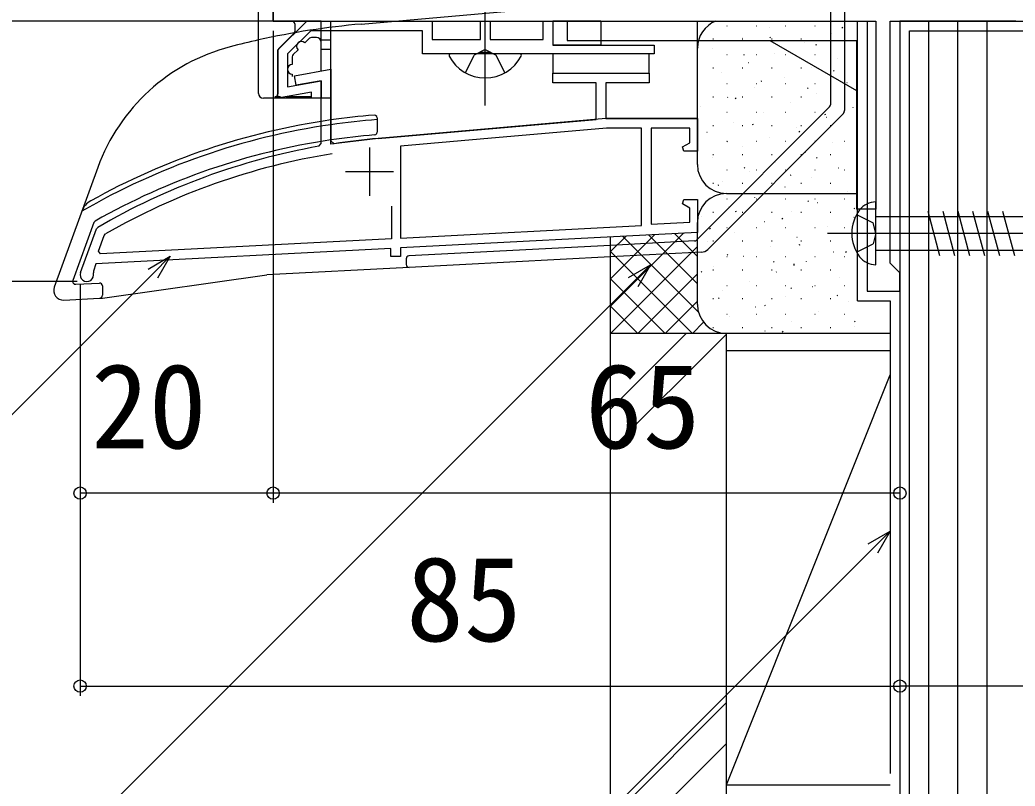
# Model space of a CAD drawing. Units: millimetres, scale not verified. Extents: x -525 to 525, y -783 to 779.
# Drawn here: x -396.2 to -293.1, y -348 to -268.6 of the extents above; entities that cross this region are included whole.
import ezdxf
from ezdxf.enums import TextEntityAlignment as Align

# ---------------------------------------------------------------- set-up
doc = ezdxf.new("R2010")
doc.units = ezdxf.units.MM
doc.header["$LTSCALE"] = 4
for name, color, linetype in [('0-2_YKK_11', 7, 'Continuous'), ('0-4_YKK_13', 4, 'Continuous'), ('0-5_YKK_D', 6, 'Continuous'), ('0-7_YSS_K', 3, 'Continuous'), ('0-8_YSS_KE', 3, 'Continuous')]:
    doc.layers.add(name, color=color, linetype=linetype)
doc.styles.add('ＭＳ ゴシック', font='')
doc.styles.get('ＭＳ ゴシック').set_extended_font_data('MS Gothic')

msp = doc.modelspace()

# ---------------------------------------------------------------- linework, layer by layer
at = {"layer": '0-2_YKK_11'}
for p, q in [((-360, -281.8), (-360, -286.8)), ((-362.5, -284.3), (-357.5, -284.3))]:
    msp.add_line(p, q, dxfattribs=at)
for points in [[(-310.5, -241.6), (-310.5, -245.5), (-315.356, -245.5), (-316.132, -241.1), (-314, -241.1), (-314, -240.2), (-315.5, -238.7), (-318.992, -238.7), (-317.793, -245.5), (-322.6, -245.5), (-322.6, -240.144), (-322.058, -239.276), (-322.377, -238.7), (-325, -238.7), (-325, -254.342), (-370, -256.7), (-370, -268.7)], [(-370, -268.7), (-308.4, -268.7), (-308.4, -296.7), (-305, -296.7), (-305, -294.8), (-305.5, -294.3), (-306, -293.8), (-306, -268.7), (-255, -268.7)], [(-365.248, -281.68), (-365, -281.384), (-365, -274.892), (-367.613, -275.353), (-367.787, -274.368), (-364, -273.7), (-364, -281.119), (-363.654, -281.416)], [(-359.101, -280.866), (-336.5, -278.889), (-336.5, -275.1), (-341, -275.1), (-341, -274.1), (-331, -274.1), (-331, -275.1), (-335.5, -275.1), (-335.5, -278.8), (-326, -278.8), (-326, -282.2), (-327.42, -282.2), (-327.54, -281.75), (-326.8, -281.323), (-326.8, -279.8), (-330.8, -279.8), (-330.8, -289.75), (-326.8, -289.54), (-326.8, -288.077), (-327.54, -287.65), (-327.42, -287.2), (-326, -287.2), (-326, -290.6), (-356.8, -292.214), (-356.8, -293.1), (-357.8, -293.1), (-357.8, -292.267)], [(-357.7, -287.9), (-357.7, -291.26), (-387.881, -292.842), (-388.092, -292.557), (-387.497, -290.924), (-387.365, -290.766)], [(-389.958, -294.761), (-388.312, -290.24), (-388.181, -290.083)], [(-357.8, -292.267), (-388.356, -293.868), (-388.625, -294.607), (-388.63, -294.797)]]:
    msp.add_lwpolyline(points, dxfattribs=at)
for points in [[(-330.5, -272.1), (-347.329, -272.1), (-347.521, -271.957), (-348.479, -271.957), (-348.671, -272.1), (-354.5, -272.1), (-354.5, -269.7), (-366.086, -269.7), (-368.5, -272.114), (-368.5, -275.508), (-365, -274.891), (-365, -276.7), (-366, -276.7), (-366, -276.083), (-369.5, -276.7), (-369.5, -271.7), (-366.5, -268.7), (-353.5, -268.7), (-353.5, -270.6), (-348.5, -270.6), (-348.5, -268.7), (-347.5, -268.7), (-347.5, -270.6), (-342, -270.6), (-342, -268.7), (-341, -268.7), (-341, -271.2), (-330.5, -271.2)], [(-356.8, -291.213), (-331.8, -289.903), (-331.8, -279.8), (-335.439, -279.8), (-348.526, -280.945), (-356.8, -281.669)]]:
    msp.add_lwpolyline(points, close=True, dxfattribs=at)
for centre, radius, start, end in [((-353, -350.6), 70, 100.0766, 120.17149), ((-353, -350.6), 70, 95.00001, 98.75471), ((-353, -350.6), 69, 99.07503, 119.8703), ((-389.3, -295), 0.7, 160.00001, 16.86992)]:
    msp.add_arc(centre, radius, start, end, dxfattribs=at)
at = {"layer": '0-4_YKK_13'}
for p, q in [((-371.5, -276.202), (-371.5, -254.202)), ((-348, -277.442), (-348, -266.12)), ((-312.2, -266.808), (-312.2, -277.389)), ((-370, -268.702), (-370, -267.649)), ((-310.7, -277.72), (-310.7, -267.7)), ((-369.214, -268.702), (-370, -268.702)), ((-369.013, -268.702), (-369.214, -268.702)), ((-368.811, -268.702), (-369.013, -268.702)), ((-368.1, -268.702), (-368.811, -268.702)), ((-368.054, -268.702), (-368.1, -268.702)), ((-365, -268.702), (-368.054, -268.702)), ((-367.754, -269.002), (-367.754, -269.778)), ((-365, -270.902), (-365, -268.702)), ((-341, -268.7), (-341, -271.2)), ((-336, -268.7), (-341, -268.7)), ((-339.5, -268.7), (-339.5, -270.7)), ((-336, -268.7), (-336, -271.2)), ((-326, -278.8), (-326, -268.7)), ((-367.842, -269.99), (-369.412, -271.559)), ((-366.221, -270.49), (-366.699, -270.967)), ((-365.5, -270.402), (-366.009, -270.402)), ((-364, -270.695), (-365, -270.687)), ((-365, -270.989), (-365, -270.902)), ((-365, -273.892), (-365, -270.989)), ((-336, -271.2), (-341, -271.2)), ((-318.5, -270.7), (-309.5, -275.9)), ((-309.5, -270.7), (-309.5, -288.2)), ((-369.5, -271.772), (-369.5, -276.236)), ((-368, -272.393), (-368, -273.202)), ((-367.406, -271.675), (-367.912, -272.181)), ((-365, -271.608), (-364, -271.599)), ((-344.404, -272.1), (-351.596, -272.1)), ((-350.05, -274.066), (-349.145, -272.251)), ((-348, -271.642), (-349.145, -272.251)), ((-348, -271.642), (-346.855, -272.251)), ((-345.95, -274.066), (-346.855, -272.251)), ((-368, -274.202), (-368, -274.402)), ((-371.5, -276.202), (-371.5, -276.202)), ((-371, -276.702), (-371, -276.702)), ((-364, -276.702), (-371, -276.702)), ((-369.8, -276.536), (-369.252, -276.536)), ((-369.233, -276.546), (-369.5, -276.546)), ((-365.962, -276.546), (-368.629, -276.546)), ((-368.57, -276.536), (-365.967, -276.536)), ((-365, -276.546), (-365.038, -276.546)), ((-312.288, -277.601), (-326.089, -291.402)), ((-310.993, -278.427), (-324.929, -292.363)), ((-310.992, -278.427), (-310.993, -278.427)), ((-310.7, -277.721), (-310.7, -277.72)), ((-388.168, -283.873), (-392.683, -296.28)), ((-307.5, -293.95), (-307.5, -287.45)), ((-307.5, -288.2), (-309.5, -288.2)), ((-309.492, -288.75), (-307.772, -289.608)), ((-302.121, -288.4), (-300.888, -293)), ((-300.568, -288.4), (-299.335, -293)), ((-299.015, -288.4), (-297.782, -293)), ((-297.462, -288.4), (-296.23, -293)), ((-295.909, -288.4), (-294.677, -293)), ((-294.356, -288.4), (-293.124, -293)), ((-388.58, -289.595), (-390.759, -295.582)), ((-388.58, -289.595), (-388.446, -289.437)), ((-307.5, -290.7), (-307.772, -289.608)), ((-307.5, -288.95), (-271.725, -288.95)), ((-312.5, -290.7), (-265, -290.7)), ((-307.5, -290.7), (-307.772, -291.792)), ((-309.492, -292.65), (-307.772, -291.792)), ((-325.583, -292.654), (-325.583, -292.654)), ((-324.929, -292.363), (-324.929, -292.363)), ((-307.5, -292.45), (-271.725, -292.45)), ((-356.2, -293.342), (-356.2, -293.943)), ((-387.691, -297.411), (-370.648, -295.016)), ((-355.884, -294.242), (-370.648, -295.016)), ((-390.461, -295.984), (-388.007, -295.856)), ((-387.691, -296.155), (-387.691, -297.126)), ((-391.691, -297.621), (-387.975, -297.426)), ((-387.975, -297.426), (-387.691, -297.411))]:
    msp.add_line(p, q, dxfattribs=at)
for points in [[(-360.847, -269.012), (-335, -266.751), (-334.78, -266.732)], [(-364, -281.457), (-364, -268.7), (-326, -268.7)], [(-339.5, -268.7), (-326, -268.7), (-307.5, -268.7)], [(-307.5, -268.7), (-307.5, -288.2), (-309.5, -288.2)], [(-339.5, -270.7), (-326, -270.7), (-309.5, -270.7)], [(-365.033, -276.536), (-365, -276.536), (-365, -276.546)], [(-359.2, -278.744), (-359.245, -278.587), (-359.364, -278.477), (-359.524, -278.445)], [(-326, -278.8), (-335.482, -278.8), (-359.101, -280.866), (-364, -281.457)], [(-359.2, -278.744), (-359.2, -279.91), (-359.2, -280.208)], [(-359.475, -280.507), (-359.336, -280.459), (-359.236, -280.351), (-359.2, -280.208)], [(-326.286, -291.489), (-335, -291.946), (-355.916, -293.042)], [(-325.583, -292.654), (-335, -293.148), (-355.884, -294.242)]]:
    msp.add_lwpolyline(points, dxfattribs=at)
msp.add_lwpolyline([(-341, -272.1), (-341, -274.1), (-331, -274.1), (-331, -272.1)], close=True, dxfattribs=at)
for centre, radius, start, end in [((-353.7, -350.7), 82, 95, 102.53718), ((-369.374, -290.714), 20, 104.64336, 160), ((-353.7, -350.7), 82, 102.53718, 104.64336), ((-367.052, -271.321), 0.5, 45, 225), ((-351.596, -272.254), 0.154, 90, 207.28096), ((-348, -270.4), 4.2, 207.28096, 332.71904), ((-344.404, -272.254), 0.154, 332.71904, 90), ((-368, -273.702), 0.5, 90, 270), ((-371, -276.202), 0.5, 180.00218, 269.99782), ((-312.5, -277.389), 0.3, 315, 0), ((-353.7, -350.7), 72.489, 94.6082, 98.1688), ((-311.7, -277.72), 1, 315, 0), ((-353.7, -350.7), 72, 98.2247, 120.11121), ((-353.7, -350.7), 72.489, 98.1688, 119.05699), ((-353.7, -350.7), 72, 94.38103, 98.2247), ((-353.7, -350.7), 70.43, 94.70363, 98.40933), ((-353.7, -350.7), 70.43, 98.40933, 119.56005), ((-387.935, -289.083), 2, 119.05699, 160), ((-307.512, -289.55), 2.1, 89.66112, 142.75083), ((-306, -290.7), 4, 142.75083, 217.24917), ((-326.301, -291.19), 0.3, 273, 315), ((-325.636, -291.656), 1, 273, 315), ((-355.9, -293.342), 0.3, 93, 180), ((-355.9, -293.943), 0.3, 180, 273), ((-307.512, -291.85), 2.1, 217.24917, 270.33888), ((-391.744, -296.622), 1, 160, 273)]:
    msp.add_arc(centre, radius, start, end, dxfattribs=at)
for centre, major_axis, ratio, start_param, end_param in [((-368.054, -269.002), (0.3, 0), 0.999962, 6.2831853, 7.8539816), ((-368.054, -269.778), (0.277, -0.115), 0.999955, 5.890502, 6.6758686), ((-366.009, -270.702), (-0.115, 0.277), 0.999955, 5.890502, 6.6758686), ((-365.5, -270.902), (0, 0.5), 0.999962, 4.712389, 6.2831853), ((-369.2, -271.772), (-0.277, 0.115), 0.999955, 5.890502, 6.6758686), ((-367.7, -272.393), (-0.277, 0.115), 0.999955, 5.890502, 6.6758686), ((-367.7, -274.402), (-0.212, -0.212), 0.999924, 5.4978252, 5.6809363), ((-369.8, -276.236), (0.212, -0.212), 0.999924, 5.4978252, 7.0685454), ((-390.477, -295.685), (-0.241, -0.178), 0.999875, 5.2971318, 7.2692388), ((-387.991, -296.155), (0.207, 0.218), 0.99992, 5.4716473, 7.0947233), ((-387.991, -297.126), (0.043, -0.298), 0.99812, 6.1931402, 7.7111313)]:
    msp.add_ellipse(centre, major_axis=major_axis, ratio=ratio, start_param=start_param, end_param=end_param, dxfattribs=at)
at = {"layer": '0-5_YKK_D'}
for p, q in [((-369.811, -268.702), (-413.744, -268.702)), ((-370, -269.7), (-370, -318.622)), ((-370, -269.7), (-370, -318.622)), ((-390.319, -295.7), (-413.744, -295.7)), ((-390, -296), (-390, -318.622)), ((-390, -296), (-390, -338.622)), ((-305, -296.777), (-305, -338.622)), ((-305, -296.777), (-305, -318.622)), ((-305, -302.072), (-305, -338.622)), ((-370, -317.622), (-390, -317.622)), ((-305, -317.622), (-370, -317.622)), ((-390, -337.622), (-305, -337.622)), ((-255, -337.622), (-305, -337.622))]:
    msp.add_line(p, q, dxfattribs=at)
for points in [[(-330.861, -293.955), (-332.664, -295.758), (-388.781, -351.874), (-473.861, -351.874)], [(-380.649, -293.079), (-382.452, -294.882), (-414.903, -327.333), (-461.725, -327.333)], [(-382.936, -294.399), (-380.649, -293.079), (-381.969, -295.365)], [(-333.147, -295.275), (-330.861, -293.955), (-332.181, -296.241)], [(-306, -321.579), (-307.803, -323.382), (-367.619, -383.198), (-454.964, -383.198)], [(-308.286, -322.899), (-306, -321.579), (-307.32, -323.866)]]:
    msp.add_lwpolyline(points, dxfattribs=at)
for centre in [(-390, -317.622), (-370, -317.622), (-370, -317.622), (-305, -317.622), (-390, -337.622), (-305, -337.622), (-305, -337.622)]:
    msp.add_circle(centre, 0.637, dxfattribs=at)
at = {"layer": '0-7_YSS_K'}
for p, q in [((-322.96, -269.182), (-322.91, -269.182)), ((-319.92, -269.182), (-319.87, -269.182)), ((-316.88, -269.182), (-316.83, -269.182)), ((-313.84, -269.182), (-313.79, -269.182)), ((-310.8, -269.182), (-310.75, -269.182)), ((-302, -367.849), (-302, -268.7)), ((-299, -367.849), (-299, -268.7)), ((-296, -268.7), (-296, -367.849)), ((-318.577, -269.407), (-318.567, -269.404)), ((-312.067, -269.943), (-312.058, -269.94)), ((-311.016, -269.39), (-310.933, -269.334)), ((-324.385, -270.557), (-324.335, -270.557)), ((-321.367, -270.395), (-321.357, -270.392)), ((-321.345, -270.557), (-321.295, -270.557)), ((-318.508, -270.431), (-318.425, -270.375)), ((-318.305, -270.557), (-318.255, -270.557)), ((-315.265, -270.557), (-315.215, -270.557)), ((-314.858, -270.931), (-314.848, -270.928)), ((-313.705, -271.17), (-313.622, -271.114)), ((-312.225, -270.557), (-312.175, -270.557)), ((-326, -271.472), (-325.917, -271.416)), ((-326, -283.572), (-326, -271.5)), ((-326, -272.172), (-325.95, -272.172)), ((-324.487, -271.5), (-324.477, -271.497)), ((-322.96, -272.172), (-322.91, -272.172)), ((-321.197, -272.211), (-321.114, -272.155)), ((-319.92, -272.172), (-319.87, -272.172)), ((-317.978, -272.036), (-317.968, -272.033)), ((-316.88, -272.172), (-316.83, -272.172)), ((-313.84, -272.172), (-313.79, -272.172)), ((-310.8, -272.172), (-310.75, -272.172)), ((-320.721, -273.008), (-320.711, -273.004)), ((-311.468, -272.572), (-311.459, -272.569)), ((-324.385, -273.547), (-324.335, -273.547)), ((-323.511, -273.996), (-323.502, -273.992)), ((-321.345, -273.547), (-321.295, -273.547)), ((-318.305, -273.547), (-318.255, -273.547)), ((-315.265, -273.547), (-315.215, -273.547)), ((-314.212, -273.543), (-314.202, -273.54)), ((-312.225, -273.547), (-312.175, -273.547)), ((-311.901, -273.893), (-311.817, -273.838)), ((-326, -275.162), (-325.95, -275.162)), ((-322.96, -275.162), (-322.91, -275.162)), ((-319.92, -275.162), (-319.87, -275.162)), ((-319.392, -274.934), (-319.309, -274.879)), ((-317.002, -274.532), (-316.992, -274.528)), ((-316.88, -275.162), (-316.83, -275.162)), ((-313.84, -275.162), (-313.79, -275.162)), ((-310.8, -275.162), (-310.75, -275.162)), ((-310.492, -275.067), (-310.483, -275.064)), ((-320.122, -275.636), (-320.112, -275.633)), ((-314.59, -275.673), (-314.506, -275.618)), ((-313.613, -276.172), (-313.603, -276.169)), ((-324.385, -276.537), (-324.335, -276.537)), ((-322.865, -276.608), (-322.856, -276.604)), ((-322.082, -276.714), (-321.998, -276.659)), ((-321.345, -276.537), (-321.295, -276.537)), ((-318.305, -276.537), (-318.255, -276.537)), ((-316.356, -277.144), (-316.346, -277.14)), ((-315.265, -276.537), (-315.215, -276.537)), ((-312.225, -276.537), (-312.175, -276.537)), ((-326, -278.152), (-325.95, -278.152)), ((-325.655, -277.596), (-325.646, -277.593)), ((-322.96, -278.152), (-322.91, -278.152)), ((-319.92, -278.152), (-319.87, -278.152)), ((-319.146, -278.132), (-319.136, -278.128)), ((-316.88, -278.152), (-316.83, -278.152)), ((-313.84, -278.152), (-313.79, -278.152)), ((-312.785, -278.396), (-312.702, -278.341)), ((-310.8, -278.152), (-310.75, -278.152)), ((-309.846, -277.68), (-309.837, -277.676)), ((-324.385, -279.527), (-324.335, -279.527)), ((-322.266, -279.237), (-322.257, -279.233)), ((-321.345, -279.527), (-321.295, -279.527)), ((-320.277, -279.437), (-320.194, -279.382)), ((-318.305, -279.527), (-318.255, -279.527)), ((-315.265, -279.527), (-315.215, -279.527)), ((-312.637, -278.668), (-312.627, -278.664)), ((-312.225, -279.527), (-312.175, -279.527)), ((-325.009, -280.208), (-325, -280.205)), ((-315.757, -279.773), (-315.747, -279.769)), ((-315.474, -280.176), (-315.391, -280.121)), ((-326, -281.142), (-325.95, -281.142)), ((-322.966, -281.217), (-322.883, -281.162)), ((-322.96, -281.142), (-322.91, -281.142)), ((-319.92, -281.142), (-319.87, -281.142)), ((-318.5, -280.744), (-318.49, -280.741)), ((-316.88, -281.142), (-316.83, -281.142)), ((-313.84, -281.142), (-313.79, -281.142)), ((-311.991, -281.28), (-311.981, -281.277)), ((-310.8, -281.142), (-310.75, -281.142)), ((-324.385, -282.517), (-324.335, -282.517)), ((-321.345, -282.517), (-321.295, -282.517)), ((-321.29, -281.732), (-321.281, -281.729)), ((-318.305, -282.517), (-318.255, -282.517)), ((-315.265, -282.517), (-315.215, -282.517)), ((-314.781, -282.268), (-314.771, -282.265)), ((-312.225, -282.517), (-312.175, -282.517)), ((-324.41, -282.837), (-324.401, -282.834)), ((-317.901, -283.373), (-317.892, -283.37)), ((-313.669, -282.899), (-313.586, -282.844)), ((-322.96, -284.132), (-322.91, -284.132)), ((-321.161, -283.94), (-321.078, -283.885)), ((-320.644, -284.344), (-320.635, -284.341)), ((-319.92, -284.132), (-319.87, -284.132)), ((-316.88, -284.132), (-316.83, -284.132)), ((-316.359, -284.679), (-316.275, -284.624)), ((-313.84, -284.132), (-313.79, -284.132)), ((-311.392, -283.909), (-311.382, -283.905)), ((-310.8, -284.132), (-310.75, -284.132)), ((-324.385, -285.507), (-324.335, -285.507)), ((-323.851, -285.72), (-323.767, -285.665)), ((-323.434, -285.332), (-323.425, -285.329)), ((-321.345, -285.507), (-321.295, -285.507)), ((-318.305, -285.507), (-318.255, -285.507)), ((-315.265, -285.507), (-315.215, -285.507)), ((-314.135, -284.88), (-314.125, -284.877)), ((-312.225, -285.507), (-312.175, -285.507)), ((-323, -286.572), (-309.399, -286.572)), ((-316.925, -285.868), (-316.916, -285.865)), ((-310.416, -286.404), (-310.406, -286.401)), ((-322.96, -287.122), (-322.91, -287.122)), ((-320.045, -286.973), (-320.036, -286.97)), ((-319.92, -287.122), (-319.87, -287.122)), ((-316.88, -287.122), (-316.83, -287.122)), ((-314.554, -287.402), (-314.47, -287.347)), ((-313.84, -287.122), (-313.79, -287.122)), ((-313.536, -287.509), (-313.527, -287.506)), ((-310.8, -287.122), (-310.75, -287.122)), ((-324.385, -288.497), (-324.335, -288.497)), ((-322.788, -287.944), (-322.779, -287.941)), ((-322.046, -288.443), (-321.962, -288.388)), ((-321.345, -288.497), (-321.295, -288.497)), ((-318.305, -288.497), (-318.255, -288.497)), ((-316.279, -288.48), (-316.27, -288.477)), ((-315.265, -288.497), (-315.215, -288.497)), ((-312.225, -288.497), (-312.175, -288.497)), ((-309.751, -288.141), (-309.668, -288.086)), ((-326, -298.072), (-326, -289.572)), ((-325.579, -288.933), (-325.569, -288.929)), ((-319.069, -289.468), (-319.06, -289.465)), ((-317.243, -289.182), (-317.16, -289.127)), ((-309.77, -289.016), (-309.76, -289.013)), ((-335, -298.243), (-327.414, -290.657)), ((-335, -295.415), (-330.417, -290.831)), ((-331.064, -290.865), (-326, -295.93)), ((-328.377, -290.725), (-326, -293.101)), ((-326, -290.112), (-325.95, -290.112)), ((-324.735, -290.223), (-324.652, -290.168)), ((-322.96, -290.112), (-322.91, -290.112)), ((-322.189, -290.573), (-322.18, -290.57)), ((-319.92, -290.112), (-319.87, -290.112)), ((-316.88, -290.112), (-316.83, -290.112)), ((-313.84, -290.112), (-313.79, -290.112)), ((-312.56, -290.004), (-312.551, -290.001)), ((-310.8, -290.112), (-310.75, -290.112)), ((-335, -292.586), (-333.402, -290.988)), ((-335, -301.072), (-335, -291.072)), ((-333.752, -291.006), (-325.893, -298.865)), ((-324.932, -291.545), (-324.923, -291.541)), ((-324.385, -291.487), (-324.335, -291.487)), ((-321.345, -291.487), (-321.295, -291.487)), ((-318.305, -291.487), (-318.255, -291.487)), ((-315.68, -291.109), (-315.671, -291.106)), ((-315.438, -291.906), (-315.355, -291.85)), ((-315.265, -291.487), (-315.215, -291.487)), ((-312.225, -291.487), (-312.175, -291.487)), ((-335, -301.072), (-326, -292.072)), ((-335, -292.586), (-326.515, -301.072)), ((-322.93, -292.947), (-322.847, -292.891)), ((-318.423, -292.081), (-318.414, -292.077)), ((-311.914, -292.617), (-311.905, -292.613)), ((-310.636, -292.645), (-310.552, -292.589)), ((-326, -293.102), (-325.95, -293.102)), ((-322.96, -293.102), (-322.91, -293.102)), ((-321.213, -293.069), (-321.204, -293.065)), ((-319.92, -293.102), (-319.87, -293.102)), ((-318.128, -293.686), (-318.044, -293.63)), ((-316.88, -293.102), (-316.83, -293.102)), ((-315.953, -294.047), (-315.953, -293.847)), ((-314.704, -293.605), (-314.695, -293.601)), ((-313.84, -293.102), (-313.79, -293.102)), ((-310.8, -293.102), (-310.75, -293.102)), ((-332.172, -301.072), (-326, -294.9)), ((-325.62, -294.727), (-325.536, -294.671)), ((-324.385, -294.477), (-324.335, -294.477)), ((-324.334, -294.174), (-324.324, -294.17)), ((-321.345, -294.477), (-321.295, -294.477)), ((-318.305, -294.477), (-318.255, -294.477)), ((-317.824, -294.71), (-317.815, -294.706)), ((-315.265, -294.477), (-315.215, -294.477)), ((-312.225, -294.477), (-312.175, -294.477)), ((-335, -295.415), (-329.343, -301.072)), ((-326, -296.092), (-325.95, -296.092)), ((-322.96, -296.092), (-322.91, -296.092)), ((-320.567, -295.681), (-320.558, -295.678)), ((-319.92, -296.092), (-319.87, -296.092)), ((-316.88, -296.092), (-316.83, -296.092)), ((-313.84, -296.092), (-313.79, -296.092)), ((-311.315, -295.245), (-311.306, -295.242)), ((-310.8, -296.092), (-310.75, -296.092)), ((-323.358, -296.669), (-323.348, -296.666)), ((-316.323, -296.409), (-316.239, -296.354)), ((-314.058, -296.217), (-314.049, -296.213)), ((-311.52, -297.148), (-311.437, -297.093)), ((-329.343, -301.072), (-326, -297.729)), ((-324.385, -297.467), (-324.335, -297.467)), ((-323.815, -297.45), (-323.731, -297.395)), ((-321.345, -297.467), (-321.295, -297.467)), ((-319.012, -298.189), (-318.929, -298.134)), ((-318.305, -297.467), (-318.255, -297.467)), ((-316.848, -297.205), (-316.839, -297.202)), ((-315.265, -297.467), (-315.215, -297.467)), ((-312.225, -297.467), (-312.175, -297.467)), ((-310.339, -297.741), (-310.33, -297.737)), ((-335, -298.243), (-332.172, -301.072)), ((-322.96, -299.082), (-322.91, -299.082)), ((-319.969, -298.31), (-319.959, -298.306)), ((-319.92, -299.082), (-319.87, -299.082)), ((-316.88, -299.082), (-316.83, -299.082)), ((-313.84, -299.082), (-313.79, -299.082)), ((-313.459, -298.846), (-313.45, -298.842)), ((-310.8, -299.082), (-310.75, -299.082)), ((-326.515, -301.072), (-325.363, -299.92)), ((-322.712, -299.281), (-322.702, -299.278)), ((-316.202, -299.817), (-316.193, -299.814)), ((-309.715, -299.871), (-309.632, -299.816)), ((-327.158, -301.072), (-335, -308.914)), ((-335, -313.156), (-323, -301.156)), ((-324.385, -300.457), (-324.335, -300.457)), ((-323.103, -301.072), (-323.105, -301.07)), ((-306, -301.072), (-323, -301.072)), ((-321.345, -300.457), (-321.295, -300.457)), ((-318.993, -300.805), (-318.983, -300.802)), ((-318.305, -300.457), (-318.255, -300.457)), ((-317.207, -300.912), (-317.124, -300.857)), ((-315.265, -300.457), (-315.215, -300.457)), ((-312.225, -300.457), (-312.175, -300.457)), ((-309.693, -300.353), (-309.684, -300.35)), ((-323, -347.872), (-323, -302.872)), ((-306, -302.872), (-323, -302.872)), ((-305, -302.872), (-305, -347.872)), ((-323, -347.872), (-306, -305.372)), ((-323, -339.34), (-335, -351.34)), ((-323, -343.583), (-335, -355.583)), ((-323, -347.872), (-306, -347.872))]:
    msp.add_line(p, q, dxfattribs=at)
msp.add_lwpolyline([(-293, -268.7), (-305, -268.7), (-305, -367.849)], dxfattribs=at)
for centre, start, end in [((-323, -271.5), 111.03947, 180), ((-323, -283.572), 180, 270), ((-323, -289.572), 90, 180), ((-323, -298.072), 180, 270)]:
    msp.add_arc(centre, 3, start, end, dxfattribs=at)
at = {"layer": '0-8_YSS_KE'}
for p, q in [((-309.399, -297.7), (-309.399, -268.7)), ((-335, -368.521), (-335, -301.072))]:
    msp.add_line(p, q, dxfattribs=at)
for points in [[(-304, -367.849), (-304, -269.7), (-255, -269.7)], [(-309.399, -297.7), (-306, -297.7), (-306, -346.7)], [(-323, -368.521), (-323, -301.072), (-335, -301.072)]]:
    msp.add_lwpolyline(points, dxfattribs=at)

# ---------------------------------------------------------------- texts
at = {"layer": '0-5_YKK_D', "style": 'ＭＳ ゴシック'}
for s, p in [('20', (-388.864, -315.622)), ('65', (-337.647, -315.622)), ('85', (-356.193, -335.622))]:
    msp.add_text(s, height=8.798, dxfattribs=at).set_placement(p, align=Align.BOTTOM_LEFT)

doc.saveas('drawing.dxf')
